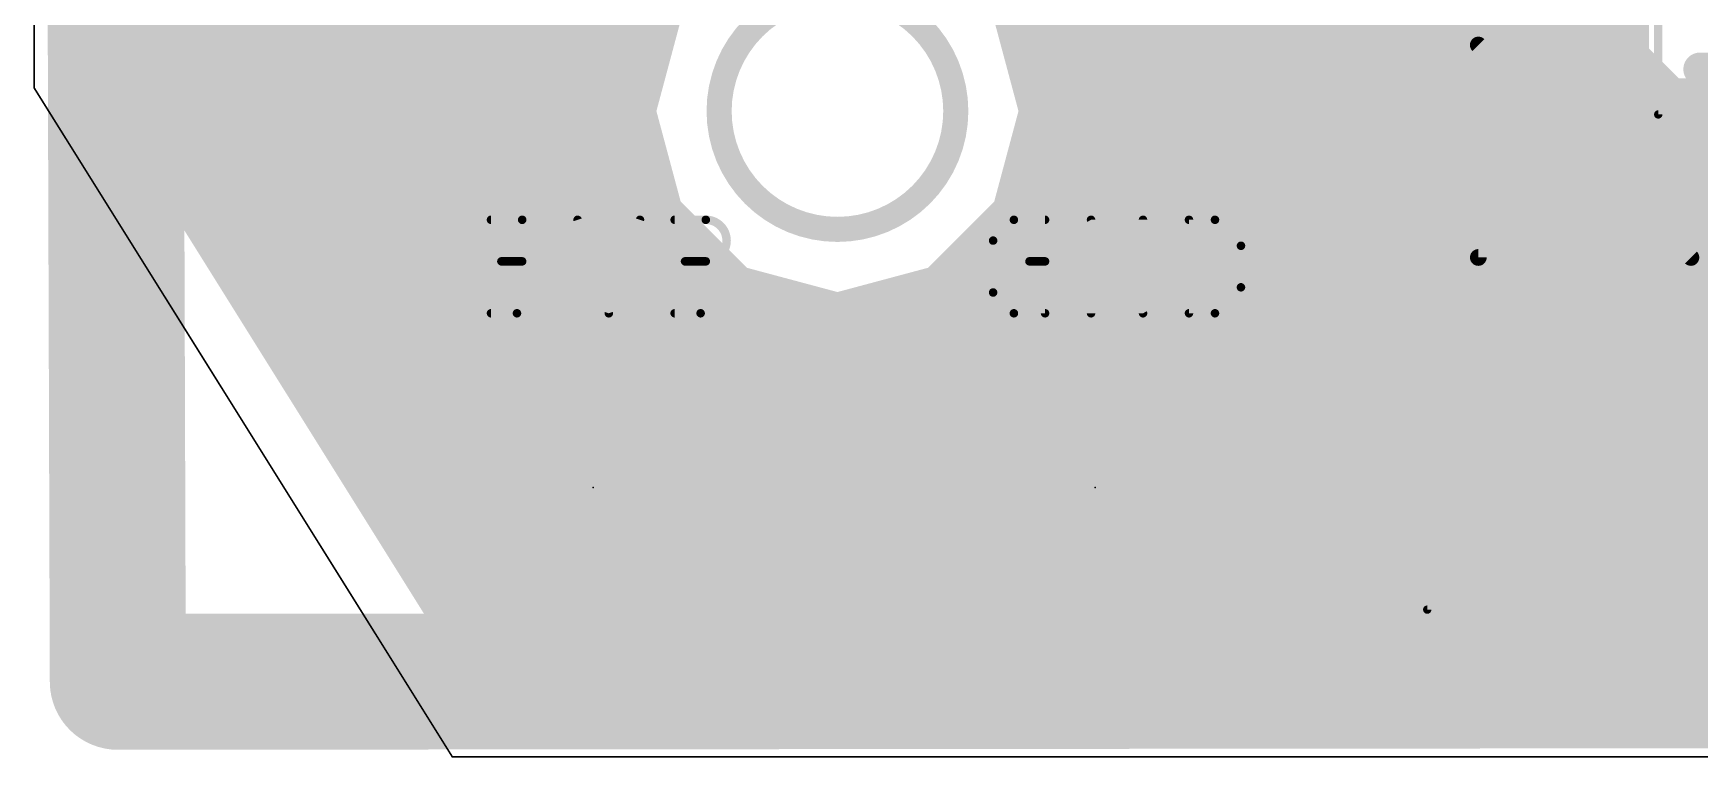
# Model space of a CAD drawing. Extents: x 96.6 to 118.5, y 69.7 to 92.9.
# Drawn here: x 96.55 to 106.51, y 69.68 to 74.02 of the extents above; entities that cross this region are included whole.
import ezdxf

# ---------------------------------------------------------------- set-up
doc = ezdxf.new("R2010")
doc.units = 0
for name, color, linetype in [('1', 12, 'CONTINUOUS'), ('16', 132, 'CONTINUOUS'), ('18', 110, 'CONTINUOUS'), ('20', 31, 'CONTINUOUS'), ('21', 253, 'CONTINUOUS'), ('22', 253, 'CONTINUOUS'), ('23', 53, 'CONTINUOUS'), ('25', 253, 'CONTINUOUS'), ('51', 253, 'CONTINUOUS'), ('52', 253, 'CONTINUOUS')]:
    doc.layers.add(name, color=color, linetype=linetype)

# ---------------------------------------------------------------- blocks, each defined once
blk = doc.blocks.new('PIE')
at = {"const_width": 0.5}
blk.add_lwpolyline([(0, -0.25, 1), (0, 0.25, 1), (0, -0.25)], format="xyb", dxfattribs=at)
blk = doc.blocks.new('RECT')
blk.add_solid([(-0.5, -0.5), (0.5, -0.5), (-0.5, 0.5), (0.5, 0.5)])
blk = doc.blocks.new('ROUNDV')
at = {"const_width": 0.5}
blk.add_lwpolyline([(0, -0.25, 1), (0, 0.25, 1), (0, -0.25)], format="xyb", dxfattribs=at)

msp = doc.modelspace()

# ---------------------------------------------------------------- linework, layer by layer
at = {"layer": '1', "const_width": 0.508}
for points in [[(101.04, 71.3), (105.88, 76.14)], [(104.29, 71.3), (104.34, 71.35)], [(99.8956, 71.3), (101.04, 71.3)], [(102.8956, 71.3), (104.29, 71.3)]]:
    msp.add_lwpolyline(points, dxfattribs=at)
at = {"layer": '1', "const_width": 0.254}
for points in [[(104.4298, 71.2602, 1), (104.2502, 71.4398)], [(99.8956, 71.427, 1), (99.8956, 71.173)], [(100.9502, 71.3898, 1), (101.1298, 71.2102)], [(101.04, 71.173, 1), (101.04, 71.427)], [(102.8956, 71.427, 1), (102.8956, 71.173)], [(104.2002, 71.3898, 1), (104.3798, 71.2102)], [(104.29, 71.173, 1), (104.29, 71.427)]]:
    msp.add_lwpolyline(points, format="xyb", dxfattribs=at)
at = {"layer": '16', "const_width": 0.3}
for points in [[(97.0164, 73.8203), (97.0164, 91.9899)], [(106.0552, 74.4524), (106.0552, 73.8616)], [(100.2848, 74.1685), (100.1191, 73.55)], [(102.5929, 73.55), (102.4272, 74.1684)], [(97.0164, 74.1), (100.2665, 74.1)], [(102.4455, 74.1), (106.0552, 74.1)], [(106.0552, 73.8616), (106.3216, 73.5952)], [(99.31, 70.1497), (97.0164, 73.8203)], [(97.0291, 73.8), (100.1861, 73.8)], [(102.5259, 73.8), (106.1168, 73.8)], [(100.1191, 73.55), (100.1191, 73.55)], [(100.1191, 73.55), (100.2848, 72.9316)], [(102.4272, 72.9316), (102.5929, 73.55)], [(106.3216, 73.5952), (107.9984, 73.5952)], [(97.2166, 73.5), (100.1325, 73.5)], [(102.5795, 73.5), (112.5765, 73.5)], [(97.404, 73.2), (100.2129, 73.2)], [(102.4991, 73.2), (112.6569, 73.2)], [(100.2848, 72.9316), (100.2848, 72.9315)], [(100.2848, 72.9315), (100.7375, 72.4788)], [(101.9745, 72.4788), (102.4272, 72.9315)], [(102.4272, 72.9315), (102.4272, 72.9316)], [(97.5915, 72.9), (100.3163, 72.9)], [(102.3956, 72.9), (112.7604, 72.9)], [(97.7789, 72.6), (100.6164, 72.6)], [(102.0956, 72.6), (113.0603, 72.6)], [(100.7375, 72.4788), (100.7375, 72.4788)], [(100.7375, 72.4788), (101.356, 72.3131)], [(101.356, 72.3131), (101.9745, 72.4788)], [(101.9745, 72.4788), (101.9745, 72.4788)], [(97.9664, 72.3), (117.0468, 72.3)], [(101.356, 72.3131), (101.356, 72.3131)], [(98.1539, 72), (116.8593, 72)], [(98.3413, 71.7), (116.6719, 71.7)], [(98.5288, 71.4), (116.4844, 71.4)], [(98.7162, 71.1), (116.297, 71.1)], [(98.9037, 70.8), (116.1095, 70.8)], [(99.0911, 70.5), (115.922, 70.5)], [(99.2786, 70.2), (115.7346, 70.2)], [(115.7032, 70.1497), (99.31, 70.1497)]]:
    msp.add_lwpolyline(points, dxfattribs=at)
at = {"layer": '16', "const_width": 0.15}
for points in [[(97.0164, 74.175, 1), (97.0164, 74.025)], [(100.2665, 74.025, 1), (100.2665, 74.175)], [(102.4455, 74.175, 1), (102.4455, 74.025)], [(106.0552, 74.025, 1), (106.0552, 74.175)], [(106.1082, 73.9146, 1), (106.0022, 73.8086)], [(97.08, 73.8601, 1), (96.9528, 73.7806)], [(96.9414, 73.8203, 1), (97.0914, 73.8203)], [(97.0291, 73.875, 1), (97.0291, 73.725)], [(100.1861, 73.725, 1), (100.1861, 73.875)], [(102.5259, 73.875, 1), (102.5259, 73.725)], [(105.9802, 73.8616, 1), (106.1302, 73.8616)], [(106.1168, 73.725, 1), (106.1168, 73.875)], [(100.1915, 73.5694, 1), (100.0466, 73.5306)], [(100.1941, 73.55, 1), (100.0441, 73.55)], [(102.6653, 73.5306, 1), (102.5205, 73.5694)], [(106.3216, 73.6702, 1), (106.3216, 73.5202)], [(106.2686, 73.5422, 1), (106.3746, 73.6482)], [(97.2166, 73.575, 1), (97.2166, 73.425)], [(100.0466, 73.5694, 1), (100.1915, 73.5306)], [(100.0441, 73.55, 1), (100.1941, 73.55)], [(100.1325, 73.425, 1), (100.1325, 73.575)], [(102.5795, 73.575, 1), (102.5795, 73.425)], [(102.5205, 73.5306, 1), (102.6653, 73.5694)], [(97.404, 73.275, 1), (97.404, 73.125)], [(100.2129, 73.125, 1), (100.2129, 73.275)], [(102.4991, 73.275, 1), (102.4991, 73.125)], [(100.3598, 72.9316, 1), (100.2098, 72.9316)], [(100.3378, 72.9846, 1), (100.2318, 72.8785)], [(102.5022, 72.9316, 1), (102.3522, 72.9316)], [(102.4802, 72.8785, 1), (102.3742, 72.9846)], [(97.5915, 72.975, 1), (97.5915, 72.825)], [(100.2098, 72.9315, 1), (100.3598, 72.9315)], [(100.2124, 72.9121, 1), (100.3573, 72.951)], [(100.3163, 72.825, 1), (100.3163, 72.975)], [(102.3956, 72.975, 1), (102.3956, 72.825)], [(102.3547, 72.951, 1), (102.4996, 72.9121)], [(102.3522, 72.9315, 1), (102.5022, 72.9315)], [(97.7789, 72.675, 1), (97.7789, 72.525)], [(100.6164, 72.525, 1), (100.6164, 72.675)], [(102.0956, 72.675, 1), (102.0956, 72.525)], [(100.757, 72.5513, 1), (100.7181, 72.4064)], [(100.7375, 72.5538, 1), (100.7375, 72.4038)], [(100.6845, 72.4258, 1), (100.7906, 72.5318)], [(100.7375, 72.4038, 1), (100.7375, 72.5538)], [(101.9745, 72.5538, 1), (101.9745, 72.4038)], [(101.9214, 72.5318, 1), (102.0275, 72.4258)], [(101.9939, 72.4064, 1), (101.955, 72.5513)], [(101.9745, 72.4038, 1), (101.9745, 72.5538)], [(97.9664, 72.375, 1), (97.9664, 72.225)], [(101.356, 72.3881, 1), (101.356, 72.2381)], [(101.3366, 72.3855, 1), (101.3754, 72.2406)], [(101.3366, 72.2406, 1), (101.3754, 72.3855)], [(101.356, 72.2381, 1), (101.356, 72.3881)], [(98.1539, 72.075, 1), (98.1539, 71.925)], [(98.3413, 71.775, 1), (98.3413, 71.625)], [(98.5288, 71.475, 1), (98.5288, 71.325)], [(98.7162, 71.175, 1), (98.7162, 71.025)], [(98.9037, 70.875, 1), (98.9037, 70.725)], [(99.0911, 70.575, 1), (99.0911, 70.425)], [(99.2786, 70.275, 1), (99.2786, 70.125)], [(99.31, 70.2247, 1), (99.31, 70.0747)], [(99.2464, 70.11, 1), (99.3736, 70.1895)]]:
    msp.add_lwpolyline(points, format="xyb", dxfattribs=at)
at = {"layer": '20', "const_width": 0.01}
for points in [[(96.5566, 91.9899), (96.5566, 73.6885)], [(96.5566, 73.6885), (99.0551, 69.69)], [(99.0551, 69.69), (115.9581, 69.69)]]:
    msp.add_lwpolyline(points, dxfattribs=at)
at = {"layer": '20'}
for points, const_width in [([(101.356, 72.8429, 1), (101.356, 74.2571, 1), (101.356, 72.8429)], 0.15), ([(96.5587, 73.6898, 1), (96.5545, 73.6872)], 0.005), ([(96.5541, 73.6885, 1), (96.5591, 73.6885)], 0.005), ([(99.0551, 69.6925, 1), (99.0551, 69.6875)], 0.005), ([(99.053, 69.6886, 1), (99.0573, 69.6913)], 0.005)]:
    msp.add_lwpolyline(points, format="xyb", dxfattribs=dict(at, const_width=const_width))
at = {"layer": '21'}
for points, const_width in [([(96.9866, 92.1199), (97.0566, 70.1385)], 0.8128), ([(105.185, 72.92), (105.185, 77.72)], 0.2), ([(110.425, 72.92), (105.185, 72.92)], 0.2), ([(105.225, 70.82), (105.225, 72.57)], 0.2), ([(97.0566, 70.1385), (118.0766, 70.1585)], 0.8128)]:
    msp.add_lwpolyline(points, dxfattribs=dict(at, const_width=const_width))
for points, const_width in [([(105.185, 72.97, 1), (105.185, 72.87)], 0.1), ([(105.135, 72.92, 1), (105.235, 72.92)], 0.1), ([(105.275, 72.57, 1), (105.175, 72.57)], 0.1), ([(105.175, 70.82, 1), (105.275, 70.82)], 0.1), ([(97.0564, 70.3417, 1), (97.0568, 69.9353)], 0.4064), ([(96.8534, 70.1378, 1), (97.2598, 70.1391)], 0.4064)]:
    msp.add_lwpolyline(points, format="xyb", dxfattribs=dict(at, const_width=const_width))
at = {"layer": '22', "const_width": 0.2}
msp.add_lwpolyline([(106.51, 73.8), (107.81, 73.8)], dxfattribs=at)
at = {"layer": '22', "const_width": 0.1}
msp.add_lwpolyline([(106.51, 73.85, 1), (106.51, 73.75)], format="xyb", dxfattribs=at)
at = {"layer": '23'}
for p in [(99.8956, 71.3), (102.8956, 71.3)]:
    msp.add_point(p, dxfattribs=at)
at = {"layer": '25', "const_width": 0.0508}
for points in [[(99.286, 72.9002), (99.4723, 72.9002)], [(99.8036, 72.9002), (99.9899, 72.3414)], [(99.9899, 72.3414), (100.1761, 72.9002)], [(100.3833, 72.9002), (100.5695, 72.9002)], [(102.4102, 72.9002), (102.5964, 72.9002)], [(102.8712, 72.3414), (102.8712, 72.9002)], [(102.8712, 72.9002), (103.1817, 72.3414)], [(103.1817, 72.3414), (103.1817, 72.9002)], [(103.4564, 72.3414), (103.4564, 72.9002)], [(103.4564, 72.9002), (103.6116, 72.9002)], [(102.286, 72.4656), (102.286, 72.776)], [(103.7669, 72.745), (103.7669, 72.4966)], [(99.4723, 72.6518), (99.3481, 72.6518)], [(100.5695, 72.6518), (100.4454, 72.6518)], [(102.5033, 72.6518), (102.5964, 72.6518)], [(102.5964, 72.6518), (102.5964, 72.3414)], [(99.286, 72.3414), (99.4412, 72.3414)], [(100.3833, 72.3414), (100.5385, 72.3414)], [(102.5964, 72.3414), (102.4102, 72.3414)], [(103.6116, 72.3414), (103.4564, 72.3414)]]:
    msp.add_lwpolyline(points, dxfattribs=at)
at = {"layer": '25'}
for points, const_width in [([(99.286, 72.9129, 1), (99.286, 72.8875)], 0.0254), ([(99.4723, 72.6518, 1), (99.4723, 72.9002)], 0.0508), ([(99.4723, 72.9129, 1), (99.4723, 72.8875)], 0.0254), ([(99.4723, 72.8875, 1), (99.4723, 72.9129)], 0.0254), ([(99.8156, 72.9042, 1), (99.7915, 72.8962)], 0.0254), ([(100.1882, 72.8962, 1), (100.1641, 72.9042)], 0.0254), ([(100.3833, 72.9129, 1), (100.3833, 72.8875)], 0.0254), ([(100.5695, 72.6518, 1), (100.5695, 72.9002)], 0.0508), ([(100.5695, 72.9129, 1), (100.5695, 72.8875)], 0.0254), ([(100.5695, 72.8875, 1), (100.5695, 72.9129)], 0.0254), ([(102.4102, 72.9002, 0.4142), (102.286, 72.776)], 0.0508), ([(102.4102, 72.9129, 1), (102.4102, 72.8875)], 0.0254), ([(102.4102, 72.8875, 1), (102.4102, 72.9129)], 0.0254), ([(102.5964, 72.8875, 1), (102.5964, 72.9129)], 0.0254), ([(102.8839, 72.9002, 1), (102.8585, 72.9002)], 0.0254), ([(102.8823, 72.9064, 1), (102.8601, 72.894)], 0.0254), ([(103.1944, 72.9002, 1), (103.169, 72.9002)], 0.0254), ([(103.4691, 72.9002, 1), (103.4437, 72.9002)], 0.0254), ([(103.4564, 72.9129, 1), (103.4564, 72.8875)], 0.0254), ([(103.7669, 72.745, 0.4142), (103.6116, 72.9002)], 0.0508), ([(103.6116, 72.9129, 1), (103.6116, 72.8875)], 0.0254), ([(103.6116, 72.8875, 1), (103.6116, 72.9129)], 0.0254), ([(102.2987, 72.776, 1), (102.2733, 72.776)], 0.0254), ([(102.2733, 72.776, 1), (102.2987, 72.776)], 0.0254), ([(103.7796, 72.745, 1), (103.7542, 72.745)], 0.0254), ([(103.7542, 72.745, 1), (103.7796, 72.745)], 0.0254), ([(99.3481, 72.6645, 1), (99.3481, 72.6391)], 0.0254), ([(99.4412, 72.3414, 1), (99.4412, 72.6518)], 0.0508), ([(99.4412, 72.6645, 1), (99.4412, 72.6391)], 0.0254), ([(99.4723, 72.6645, 1), (99.4723, 72.6391)], 0.0254), ([(99.4723, 72.6391, 1), (99.4723, 72.6645)], 0.0254), ([(100.4454, 72.6645, 1), (100.4454, 72.6391)], 0.0254), ([(100.5385, 72.3414, 1), (100.5385, 72.6518)], 0.0508), ([(100.5385, 72.6645, 1), (100.5385, 72.6391)], 0.0254), ([(100.5695, 72.6645, 1), (100.5695, 72.6391)], 0.0254), ([(100.5695, 72.6391, 1), (100.5695, 72.6645)], 0.0254), ([(102.5033, 72.6645, 1), (102.5033, 72.6391)], 0.0254), ([(102.6091, 72.6518, 1), (102.5837, 72.6518)], 0.0254), ([(102.5964, 72.6391, 1), (102.5964, 72.6645)], 0.0254), ([(102.286, 72.4656, 0.4142), (102.4102, 72.3414)], 0.0508), ([(102.2987, 72.4656, 1), (102.2733, 72.4656)], 0.0254), ([(103.6116, 72.3414, 0.4142), (103.7669, 72.4966)], 0.0508), ([(103.7796, 72.4966, 1), (103.7542, 72.4966)], 0.0254), ([(103.7542, 72.4966, 1), (103.7796, 72.4966)], 0.0254), ([(102.2733, 72.4656, 1), (102.2987, 72.4656)], 0.0254), ([(99.286, 72.3541, 1), (99.286, 72.3287)], 0.0254), ([(99.4412, 72.3541, 1), (99.4412, 72.3287)], 0.0254), ([(99.4412, 72.3287, 1), (99.4412, 72.3541)], 0.0254), ([(99.9778, 72.3454, 1), (100.0019, 72.3374)], 0.0254), ([(99.9778, 72.3374, 1), (100.0019, 72.3454)], 0.0254), ([(100.3833, 72.3541, 1), (100.3833, 72.3287)], 0.0254), ([(100.5385, 72.3541, 1), (100.5385, 72.3287)], 0.0254), ([(100.5385, 72.3287, 1), (100.5385, 72.3541)], 0.0254), ([(102.4102, 72.3541, 1), (102.4102, 72.3287)], 0.0254), ([(102.4102, 72.3287, 1), (102.4102, 72.3541)], 0.0254), ([(102.5837, 72.3414, 1), (102.6091, 72.3414)], 0.0254), ([(102.5964, 72.3287, 1), (102.5964, 72.3541)], 0.0254), ([(102.8585, 72.3414, 1), (102.8839, 72.3414)], 0.0254), ([(103.169, 72.3414, 1), (103.1944, 72.3414)], 0.0254), ([(103.1706, 72.3352, 1), (103.1928, 72.3476)], 0.0254), ([(103.4564, 72.3541, 1), (103.4564, 72.3287)], 0.0254), ([(103.4437, 72.3414, 1), (103.4691, 72.3414)], 0.0254), ([(103.6116, 72.3541, 1), (103.6116, 72.3287)], 0.0254), ([(103.6116, 72.3287, 1), (103.6116, 72.3541)], 0.0254)]:
    msp.add_lwpolyline(points, format="xyb", dxfattribs=dict(at, const_width=const_width))
at = {"layer": '51'}
for points, const_width in [([(104.88, 70.57), (104.88, 80.07)], 0.05), ([(105.185, 72.675), (105.185, 77.965)], 0.1), ([(106.455, 72.675), (105.185, 73.945)], 0.1), ([(110.425, 72.675), (105.185, 72.675)], 0.1), ([(110.73, 70.57), (104.88, 70.57)], 0.05)]:
    msp.add_lwpolyline(points, dxfattribs=dict(at, const_width=const_width))
for points, const_width in [([(105.2027, 73.9627, 1), (105.1673, 73.9273)], 0.05), ([(105.185, 72.7, 1), (105.185, 72.65)], 0.05), ([(105.16, 72.675, 1), (105.21, 72.675)], 0.05), ([(106.4373, 72.6573, 1), (106.4727, 72.6927)], 0.05), ([(104.88, 70.5825, 1), (104.88, 70.5575)], 0.025), ([(104.8675, 70.57, 1), (104.8925, 70.57)], 0.025)]:
    msp.add_lwpolyline(points, format="xyb", dxfattribs=dict(at, const_width=const_width))
at = {"layer": '52', "const_width": 0.05}
for points in [[(106.26, 77.07), (106.26, 73.53)], [(106.26, 73.53), (110.16, 73.53)]]:
    msp.add_lwpolyline(points, dxfattribs=at)
at = {"layer": '52', "const_width": 0.025}
for points in [[(106.26, 73.5425, 1), (106.26, 73.5175)], [(106.2475, 73.53, 1), (106.2725, 73.53)]]:
    msp.add_lwpolyline(points, format="xyb", dxfattribs=at)

# ---------------------------------------------------------------- block references
at = {"layer": '1', "xscale": 1.75, "yscale": 0.65, "rotation": 90}
msp.add_blockref('RECT', (105.9, 71.695), dxfattribs=at)
at = {"layer": '1', "xscale": 1.27, "yscale": 1.27}
for p in [(99.8956, 71.3), (102.8956, 71.3)]:
    msp.add_blockref('PIE', p, dxfattribs=at)
at = {"layer": '18', "xscale": 0.7564, "yscale": 0.7564}
msp.add_blockref('ROUNDV', (104.34, 71.35), dxfattribs=at)
msp.add_blockref('ROUNDV', (104.34, 71.35), dxfattribs=at)

doc.saveas('drawing.dxf')
